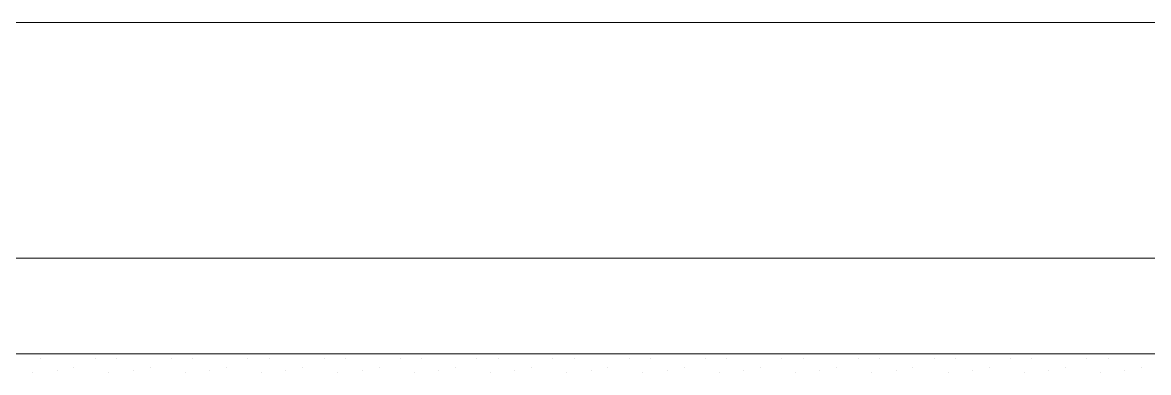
# Model space of a CAD drawing. Header units: millimetres. Extents: x 4664 to 8864, y -38 to 2932.
# Drawn here: x 6338.8 to 6495.7, y 649.2 to 697.9 of the extents above; entities that cross this region are included whole.
import ezdxf

# ---------------------------------------------------------------- set-up
doc = ezdxf.new("R2010")
doc.units = ezdxf.units.MM

msp = doc.modelspace()

# ---------------------------------------------------------------- linework, layer by layer
at = {"lineweight": 5}
for p, q in [((6505.41, 697.87), (6212.75, 697.87)), ((6593.45, 665.06), (6212.75, 665.06)), ((7515.92, 651.76), (6190.72, 651.76)), ((7525.03, 651.76), (6312.83, 651.76)), ((6341.3, 651.07), (6341.3, 651.07)), ((6344.07, 651.71), (6344.07, 651.71)), ((6348.95, 651.07), (6348.95, 651.07)), ((6351.93, 651.07), (6351.93, 651.07)), ((6354.69, 651.71), (6354.69, 651.71)), ((6359.58, 651.07), (6359.58, 651.07)), ((6362.55, 651.07), (6362.55, 651.07)), ((6365.31, 651.71), (6365.31, 651.71)), ((6370.2, 651.07), (6370.2, 651.07)), ((6373.18, 651.07), (6373.18, 651.07)), ((6375.94, 651.71), (6375.94, 651.71)), ((6380.83, 651.07), (6380.83, 651.07)), ((6383.8, 651.07), (6383.8, 651.07)), ((6386.56, 651.71), (6386.56, 651.71)), ((6391.45, 651.07), (6391.45, 651.07)), ((6393.91, 651.76), (6669.27, 651.76)), ((6394.43, 651.07), (6394.43, 651.07)), ((6397.19, 651.71), (6397.19, 651.71)), ((6402.08, 651.07), (6402.08, 651.07)), ((6405.05, 651.07), (6405.05, 651.07)), ((6407.81, 651.71), (6407.81, 651.71)), ((6412.7, 651.07), (6412.7, 651.07)), ((6415.68, 651.07), (6415.68, 651.07)), ((6418.44, 651.71), (6418.44, 651.71)), ((6423.33, 651.07), (6423.33, 651.07)), ((6426.3, 651.07), (6426.3, 651.07)), ((6429.06, 651.71), (6429.06, 651.71)), ((6433.95, 651.07), (6433.95, 651.07)), ((6436.93, 651.07), (6436.93, 651.07)), ((6439.69, 651.71), (6439.69, 651.71)), ((6444.58, 651.07), (6444.58, 651.07)), ((6447.55, 651.07), (6447.55, 651.07)), ((6450.31, 651.71), (6450.31, 651.71)), ((6455.2, 651.07), (6455.2, 651.07)), ((6458.17, 651.07), (6458.17, 651.07)), ((6460.94, 651.71), (6460.94, 651.71)), ((6465.82, 651.07), (6465.82, 651.07)), ((6468.8, 651.07), (6468.8, 651.07)), ((6471.56, 651.71), (6471.56, 651.71)), ((6476.45, 651.07), (6476.45, 651.07)), ((6479.42, 651.07), (6479.42, 651.07)), ((6482.19, 651.71), (6482.19, 651.71)), ((6487.07, 651.07), (6487.07, 651.07)), ((6490.05, 651.07), (6490.05, 651.07)), ((6492.81, 651.71), (6492.81, 651.71)), ((6343.64, 649.37), (6343.64, 649.37)), ((6345.98, 649.79), (6345.98, 649.79)), ((6354.26, 649.37), (6354.26, 649.37)), ((6356.6, 649.79), (6356.6, 649.79)), ((6364.89, 649.37), (6364.89, 649.37)), ((6367.23, 649.79), (6367.23, 649.79)), ((6375.51, 649.37), (6375.51, 649.37)), ((6377.85, 649.79), (6377.85, 649.79)), ((6386.14, 649.37), (6386.14, 649.37)), ((6388.48, 649.79), (6388.48, 649.79)), ((6396.76, 649.37), (6396.76, 649.37)), ((6399.1, 649.79), (6399.1, 649.79)), ((6407.39, 649.37), (6407.39, 649.37)), ((6409.73, 649.79), (6409.73, 649.79)), ((6418.01, 649.37), (6418.01, 649.37)), ((6420.35, 649.79), (6420.35, 649.79)), ((6428.64, 649.37), (6428.64, 649.37)), ((6430.98, 649.79), (6430.98, 649.79)), ((6439.26, 649.37), (6439.26, 649.37)), ((6441.6, 649.79), (6441.6, 649.79)), ((6449.89, 649.37), (6449.89, 649.37)), ((6452.23, 649.79), (6452.23, 649.79)), ((6460.51, 649.37), (6460.51, 649.37)), ((6462.85, 649.79), (6462.85, 649.79)), ((6471.14, 649.37), (6471.14, 649.37)), ((6473.47, 649.79), (6473.47, 649.79)), ((6481.76, 649.37), (6481.76, 649.37)), ((6484.1, 649.79), (6484.1, 649.79)), ((6492.39, 649.37), (6492.39, 649.37)), ((6494.72, 649.79), (6494.72, 649.79)), ((6340.24, 649.16), (6340.24, 649.16)), ((6350.86, 649.16), (6350.86, 649.16)), ((6361.49, 649.16), (6361.49, 649.16)), ((6372.11, 649.16), (6372.11, 649.16)), ((6382.74, 649.16), (6382.74, 649.16)), ((6393.36, 649.16), (6393.36, 649.16)), ((6403.99, 649.16), (6403.99, 649.16)), ((6414.61, 649.16), (6414.61, 649.16)), ((6425.24, 649.16), (6425.24, 649.16)), ((6435.86, 649.16), (6435.86, 649.16)), ((6446.49, 649.16), (6446.49, 649.16)), ((6457.11, 649.16), (6457.11, 649.16)), ((6467.74, 649.16), (6467.74, 649.16)), ((6478.36, 649.16), (6478.36, 649.16)), ((6488.99, 649.16), (6488.99, 649.16))]:
    msp.add_line(p, q, dxfattribs=at)

doc.saveas('drawing.dxf')
